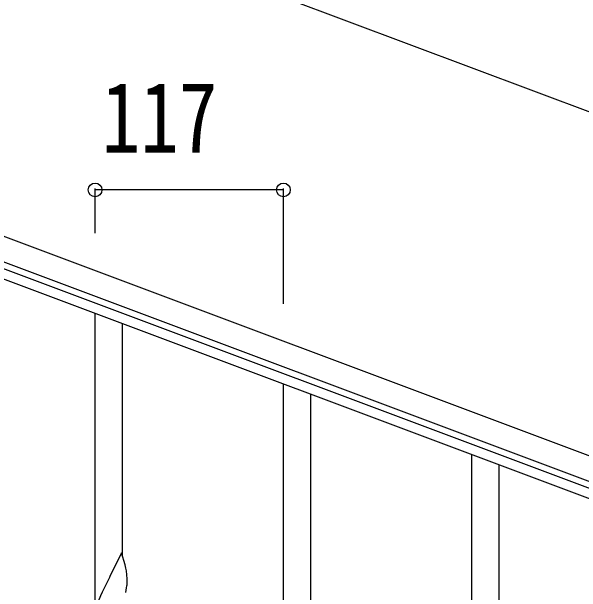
# Model space of a CAD drawing. Units: millimetres, scale not verified. Extents: x -4015 to 4015, y -2862 to 2860.
# Drawn here: x 760.8 to 1114.9, y 1438.4 to 1799.4 of the extents above; entities that cross this region are included whole.
import ezdxf
from ezdxf.enums import TextEntityAlignment as Align

# ---------------------------------------------------------------- set-up
doc = ezdxf.new("R2010")
doc.units = ezdxf.units.MM
doc.header["$LTSCALE"] = 10
doc.layers.add('0-3_YKK_A1', color=4, linetype='Continuous')
doc.layers.add('0-4_YKK_D', color=6, linetype='Continuous')
doc.styles.add('ＭＳ ゴシック', font='')
doc.styles.get('ＭＳ ゴシック').set_extended_font_data('MS Gothic')

msp = doc.modelspace()

# ---------------------------------------------------------------- linework, layer by layer
at = {"layer": '0-3_YKK_A1'}
for p, q in [((445.73, 1776.18), (1296.27, 1457.16)), ((440.46, 1762.13), (1291, 1443.11)), ((1243.72, 1456.57), (537.37, 1721.51)), ((1241.61, 1450.96), (535.26, 1715.89)), ((812.69, 1428.16), (812.69, 1611.84)), ((829.69, 1461.08), (829.69, 1605.46)), ((929.69, 1384.28), (929.69, 1567.95)), ((946.69, 1417.2), (946.69, 1561.58)), ((1046.69, 1285.4), (1046.69, 1524.07)), ((1063.69, 1292.48), (1063.69, 1517.69))]:
    msp.add_line(p, q, dxfattribs=at)
for points in [[(829.09, 1463.11), (821.86, 1448.25), (821.52, 1447.58), (818.7, 1441.94), (817.14, 1438.65), (816.03, 1436.19), (814.56, 1432.66), (813.79, 1430.63)], [(831.82, 1453.57), (831.6, 1454.51), (831.35, 1455.46), (829.09, 1463.11)], [(832.56, 1443.78), (832.58, 1444.58), (832.58, 1445.73), (832.53, 1447.46), (832.47, 1448.7), (832.36, 1450.11)], [(831.67, 1438.43), (832, 1439.85), (832.27, 1441.21), (832.46, 1442.53)]]:
    msp.add_lwpolyline(points, dxfattribs=at)
for centre, radius, start, end in [((790.35, 1444.86), 42.37, 9.5672, 11.859), ((787.5, 1445.26), 45.12, 6.176, 8.4678), ((801.14, 1445.78), 31.49, 354.0716, 356.3633)]:
    msp.add_arc(centre, radius, start, end, dxfattribs=at)
at = {"layer": '0-4_YKK_D'}
for p, q in [((439.61, 1992.2), (1366.55, 1644.53)), ((812.69, 1661.69), (812.69, 1689.53)), ((929.69, 1617.81), (929.69, 1689.53)), ((929.69, 1688.53), (812.69, 1688.53))]:
    msp.add_line(p, q, dxfattribs=at)
for centre in [(812.69, 1688.53), (929.69, 1688.53)]:
    msp.add_circle(centre, 4.25, dxfattribs=at)

# ---------------------------------------------------------------- texts
at = {"layer": '0-4_YKK_D', "style": 'ＭＳ ゴシック', "width": 0.8}
msp.add_text('117', height=43.99, dxfattribs=at).set_placement((816.79, 1698.53), align=Align.BOTTOM_LEFT)

doc.saveas('drawing.dxf')
